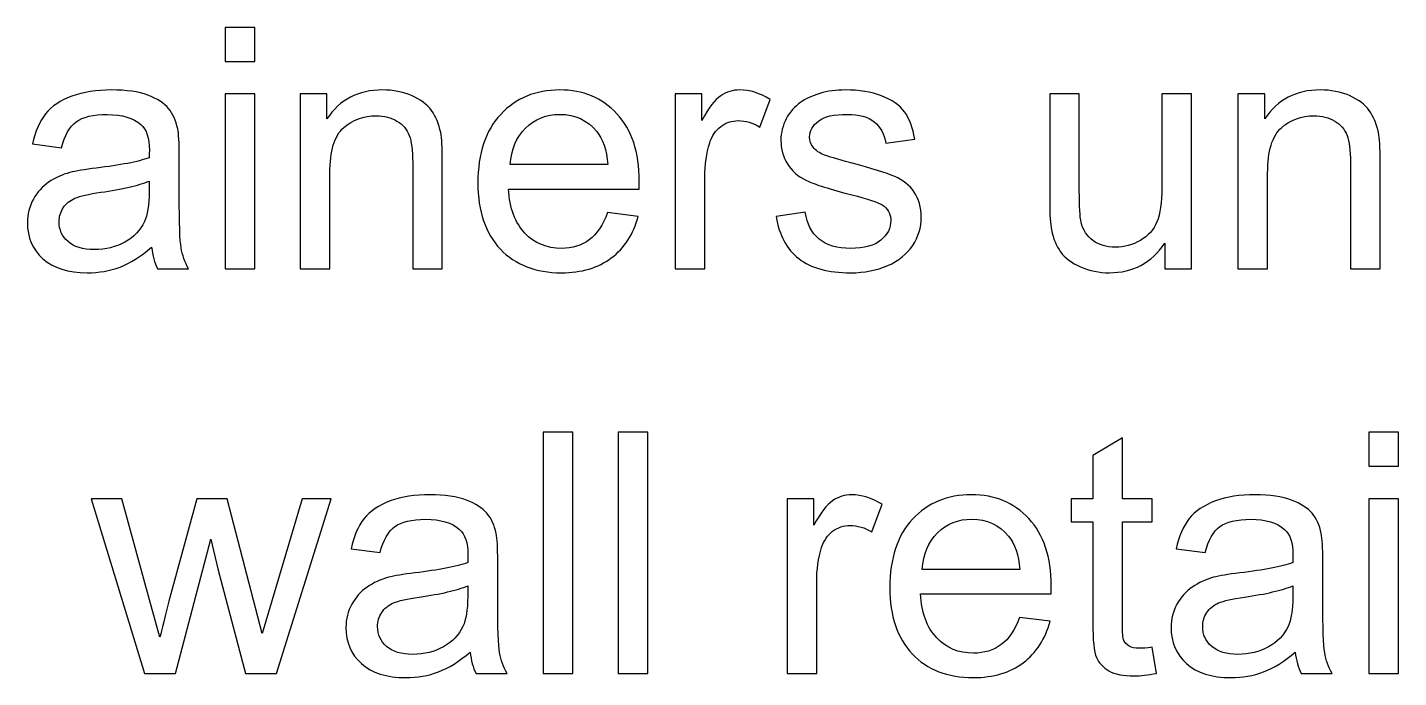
# Model space of a CAD drawing. Header units: centimetres. Extents: x -233 to -82, y 123 to 153.
# Drawn here: x -168.76 to -167.326, y 136.771 to 137.45 of the extents above; entities that cross this region are included whole.
import ezdxf

# ---------------------------------------------------------------- set-up
doc = ezdxf.new("R2010")
doc.units = ezdxf.units.CM
doc.header["$MEASUREMENT"] = 0
doc.layers.add('layer 1', color=7, linetype='Continuous')

msp = doc.modelspace()

# ---------------------------------------------------------------- linework, layer by layer
at = {"layer": 'layer 1'}
for points, knots in [([(-168.5527, 137.41488), (-168.5527, 137.41488), (-168.5527, 137.45048), (-168.5527, 137.45048), (-168.5527, 137.45048), (-168.5527, 137.45048), (-168.5217, 137.45048), (-168.5217, 137.45048), (-168.5217, 137.45048), (-168.5217, 137.45048), (-168.5217, 137.41488), (-168.5217, 137.41488), (-168.5217, 137.41488), (-168.5217, 137.41488), (-168.5527, 137.41488), (-168.5527, 137.41488)], [0, 0, 0, 0, 0.2, 0.2, 0.2, 0.2, 0.4, 0.4, 0.4, 0.4, 0.6, 0.6, 0.6, 0.6, 1, 1, 1, 1]), ([(-168.6297, 137.22058), (-168.6412, 137.21078), (-168.6522, 137.20388), (-168.6628, 137.19988), (-168.6628, 137.19988), (-168.6735, 137.19588), (-168.6849, 137.19388), (-168.697, 137.19388), (-168.697, 137.19388), (-168.7171, 137.19388), (-168.7326, 137.19878), (-168.7434, 137.20858), (-168.7434, 137.20858), (-168.7542, 137.21838), (-168.7596, 137.23088), (-168.7596, 137.24618), (-168.7596, 137.24618), (-168.7596, 137.25518), (-168.7575, 137.26338), (-168.7534, 137.27078), (-168.7534, 137.27078), (-168.7493, 137.27818), (-168.744, 137.28408), (-168.7374, 137.28858), (-168.7374, 137.28858), (-168.7308, 137.29308), (-168.7234, 137.29648), (-168.7151, 137.29878), (-168.7151, 137.29878), (-168.709, 137.30038), (-168.6999, 137.30188), (-168.6876, 137.30338), (-168.6876, 137.30338), (-168.6625, 137.30638), (-168.6441, 137.30998), (-168.6323, 137.31408), (-168.6323, 137.31408), (-168.6322, 137.31838), (-168.6321, 137.32108), (-168.6321, 137.32218), (-168.6321, 137.32218), (-168.6321, 137.33478), (-168.635, 137.34368), (-168.6409, 137.34888), (-168.6409, 137.34888), (-168.6488, 137.35588), (-168.6606, 137.35938), (-168.6762, 137.35938), (-168.6762, 137.35938), (-168.6908, 137.35938), (-168.7016, 137.35688), (-168.7085, 137.35178), (-168.7085, 137.35178), (-168.7154, 137.34668), (-168.7206, 137.33758), (-168.7239, 137.32458), (-168.7239, 137.32458), (-168.7239, 137.32458), (-168.7542, 137.32868), (-168.7542, 137.32868), (-168.7542, 137.32868), (-168.7515, 137.34168), (-168.7469, 137.35218), (-168.7406, 137.36018), (-168.7406, 137.36018), (-168.7343, 137.36808), (-168.7251, 137.37428), (-168.7132, 137.37858), (-168.7132, 137.37858), (-168.7013, 137.38288), (-168.6874, 137.38508), (-168.6717, 137.38508), (-168.6717, 137.38508), (-168.6561, 137.38508), (-168.6434, 137.38328), (-168.6336, 137.37958), (-168.6336, 137.37958), (-168.6239, 137.37588), (-168.6167, 137.37118), (-168.6121, 137.36568), (-168.6121, 137.36568), (-168.6075, 137.36008), (-168.6043, 137.35308), (-168.6025, 137.34458), (-168.6025, 137.34458), (-168.6014, 137.33928), (-168.6009, 137.32978), (-168.6009, 137.31598), (-168.6009, 137.31598), (-168.6009, 137.31598), (-168.6009, 137.27468), (-168.6009, 137.27468), (-168.6009, 137.27468), (-168.6009, 137.24578), (-168.6002, 137.22758), (-168.5989, 137.21998), (-168.5989, 137.21998), (-168.5976, 137.21228), (-168.595, 137.20498), (-168.5911, 137.19798), (-168.5911, 137.19798), (-168.5911, 137.19798), (-168.6235, 137.19798), (-168.6235, 137.19798), (-168.6235, 137.19798), (-168.6267, 137.20438), (-168.6288, 137.21188), (-168.6297, 137.22058)], [0, 0, 0, 0, 0.0357143, 0.0357143, 0.0357143, 0.0357143, 0.0714286, 0.0714286, 0.0714286, 0.0714286, 0.1071429, 0.1071429, 0.1071429, 0.1071429, 0.1428571, 0.1428571, 0.1428571, 0.1428571, 0.1785714, 0.1785714, 0.1785714, 0.1785714, 0.2142857, 0.2142857, 0.2142857, 0.2142857, 0.25, 0.25, 0.25, 0.25, 0.2857143, 0.2857143, 0.2857143, 0.2857143, 0.3214286, 0.3214286, 0.3214286, 0.3214286, 0.3571429, 0.3571429, 0.3571429, 0.3571429, 0.3928571, 0.3928571, 0.3928571, 0.3928571, 0.4285714, 0.4285714, 0.4285714, 0.4285714, 0.4642857, 0.4642857, 0.4642857, 0.4642857, 0.5, 0.5, 0.5, 0.5, 0.5357143, 0.5357143, 0.5357143, 0.5357143, 0.5714286, 0.5714286, 0.5714286, 0.5714286, 0.6071429, 0.6071429, 0.6071429, 0.6071429, 0.6428571, 0.6428571, 0.6428571, 0.6428571, 0.6785714, 0.6785714, 0.6785714, 0.6785714, 0.7142857, 0.7142857, 0.7142857, 0.7142857, 0.75, 0.75, 0.75, 0.75, 0.7857143, 0.7857143, 0.7857143, 0.7857143, 0.8214286, 0.8214286, 0.8214286, 0.8214286, 0.8571429, 0.8571429, 0.8571429, 0.8571429, 0.8928571, 0.8928571, 0.8928571, 0.8928571, 0.9285714, 0.9285714, 0.9285714, 0.9285714, 1, 1, 1, 1]), ([(-168.4744, 137.19798), (-168.4744, 137.19798), (-168.4744, 137.38088), (-168.4744, 137.38088), (-168.4744, 137.38088), (-168.4744, 137.38088), (-168.4465, 137.38088), (-168.4465, 137.38088), (-168.4465, 137.38088), (-168.4465, 137.38088), (-168.4465, 137.35488), (-168.4465, 137.35488), (-168.4465, 137.35488), (-168.4331, 137.37498), (-168.4137, 137.38508), (-168.3883, 137.38508), (-168.3883, 137.38508), (-168.3773, 137.38508), (-168.3672, 137.38308), (-168.3579, 137.37918), (-168.3579, 137.37918), (-168.3486, 137.37518), (-168.3417, 137.36998), (-168.3371, 137.36358), (-168.3371, 137.36358), (-168.3326, 137.35708), (-168.3294, 137.34948), (-168.3275, 137.34058), (-168.3275, 137.34058), (-168.3264, 137.33488), (-168.3258, 137.32478), (-168.3258, 137.31048), (-168.3258, 137.31048), (-168.3258, 137.31048), (-168.3258, 137.19798), (-168.3258, 137.19798), (-168.3258, 137.19798), (-168.3258, 137.19798), (-168.3568, 137.19798), (-168.3568, 137.19798), (-168.3568, 137.19798), (-168.3568, 137.19798), (-168.3568, 137.30928), (-168.3568, 137.30928), (-168.3568, 137.30928), (-168.3568, 137.32188), (-168.358, 137.33128), (-168.3604, 137.33758), (-168.3604, 137.33758), (-168.3628, 137.34388), (-168.3671, 137.34888), (-168.3732, 137.35258), (-168.3732, 137.35258), (-168.3794, 137.35628), (-168.3866, 137.35818), (-168.3949, 137.35818), (-168.3949, 137.35818), (-168.4081, 137.35818), (-168.4195, 137.35398), (-168.429, 137.34558), (-168.429, 137.34558), (-168.4386, 137.33718), (-168.4434, 137.32128), (-168.4434, 137.29788), (-168.4434, 137.29788), (-168.4434, 137.29788), (-168.4434, 137.19798), (-168.4434, 137.19798), (-168.4434, 137.19798), (-168.4434, 137.19798), (-168.4744, 137.19798), (-168.4744, 137.19798)], [0, 0, 0, 0, 0.0526316, 0.0526316, 0.0526316, 0.0526316, 0.1052632, 0.1052632, 0.1052632, 0.1052632, 0.1578947, 0.1578947, 0.1578947, 0.1578947, 0.2105263, 0.2105263, 0.2105263, 0.2105263, 0.2631579, 0.2631579, 0.2631579, 0.2631579, 0.3157895, 0.3157895, 0.3157895, 0.3157895, 0.3684211, 0.3684211, 0.3684211, 0.3684211, 0.4210526, 0.4210526, 0.4210526, 0.4210526, 0.4736842, 0.4736842, 0.4736842, 0.4736842, 0.5263158, 0.5263158, 0.5263158, 0.5263158, 0.5789474, 0.5789474, 0.5789474, 0.5789474, 0.6315789, 0.6315789, 0.6315789, 0.6315789, 0.6842105, 0.6842105, 0.6842105, 0.6842105, 0.7368421, 0.7368421, 0.7368421, 0.7368421, 0.7894737, 0.7894737, 0.7894737, 0.7894737, 0.8421053, 0.8421053, 0.8421053, 0.8421053, 0.8947368, 0.8947368, 0.8947368, 0.8947368, 1, 1, 1, 1]), ([(-168.153, 137.25688), (-168.153, 137.25688), (-168.121, 137.25288), (-168.121, 137.25288), (-168.121, 137.25288), (-168.1261, 137.23418), (-168.1354, 137.21968), (-168.1491, 137.20938), (-168.1491, 137.20938), (-168.1628, 137.19908), (-168.1802, 137.19388), (-168.2014, 137.19388), (-168.2014, 137.19388), (-168.2282, 137.19388), (-168.2494, 137.20208), (-168.2651, 137.21858), (-168.2651, 137.21858), (-168.2808, 137.23508), (-168.2886, 137.25818), (-168.2886, 137.28788), (-168.2886, 137.28788), (-168.2886, 137.31868), (-168.2807, 137.34258), (-168.2648, 137.35958), (-168.2648, 137.35958), (-168.2489, 137.37658), (-168.2284, 137.38508), (-168.2031, 137.38508), (-168.2031, 137.38508), (-168.1787, 137.38508), (-168.1587, 137.37678), (-168.1432, 137.36008), (-168.1432, 137.36008), (-168.1277, 137.34338), (-168.1199, 137.31998), (-168.1199, 137.28978), (-168.1199, 137.28978), (-168.1199, 137.28798), (-168.12, 137.28518), (-168.1201, 137.28148), (-168.1201, 137.28148), (-168.1201, 137.28148), (-168.2565, 137.28148), (-168.2565, 137.28148), (-168.2565, 137.28148), (-168.2554, 137.26138), (-168.2497, 137.24608), (-168.2395, 137.23538), (-168.2395, 137.23538), (-168.2293, 137.22468), (-168.2165, 137.21938), (-168.2012, 137.21938), (-168.2012, 137.21938), (-168.1899, 137.21938), (-168.1802, 137.22238), (-168.1721, 137.22838), (-168.1721, 137.22838), (-168.1641, 137.23428), (-168.1577, 137.24378), (-168.153, 137.25688)], [0, 0, 0, 0, 0.0625, 0.0625, 0.0625, 0.0625, 0.125, 0.125, 0.125, 0.125, 0.1875, 0.1875, 0.1875, 0.1875, 0.25, 0.25, 0.25, 0.25, 0.3125, 0.3125, 0.3125, 0.3125, 0.375, 0.375, 0.375, 0.375, 0.4375, 0.4375, 0.4375, 0.4375, 0.5, 0.5, 0.5, 0.5, 0.5625, 0.5625, 0.5625, 0.5625, 0.625, 0.625, 0.625, 0.625, 0.6875, 0.6875, 0.6875, 0.6875, 0.75, 0.75, 0.75, 0.75, 0.8125, 0.8125, 0.8125, 0.8125, 0.875, 0.875, 0.875, 0.875, 1, 1, 1, 1]), ([(-168.0824, 137.19798), (-168.0824, 137.19798), (-168.0824, 137.38088), (-168.0824, 137.38088), (-168.0824, 137.38088), (-168.0824, 137.38088), (-168.0545, 137.38088), (-168.0545, 137.38088), (-168.0545, 137.38088), (-168.0545, 137.38088), (-168.0545, 137.35318), (-168.0545, 137.35318), (-168.0545, 137.35318), (-168.0474, 137.36618), (-168.0408, 137.37478), (-168.0347, 137.37888), (-168.0347, 137.37888), (-168.0287, 137.38298), (-168.0221, 137.38508), (-168.0149, 137.38508), (-168.0149, 137.38508), (-168.0044, 137.38508), (-167.9938, 137.38178), (-167.983, 137.37508), (-167.983, 137.37508), (-167.983, 137.37508), (-167.9937, 137.34628), (-167.9937, 137.34628), (-167.9937, 137.34628), (-168.0012, 137.35078), (-168.0088, 137.35298), (-168.0164, 137.35298), (-168.0164, 137.35298), (-168.0232, 137.35298), (-168.0293, 137.35098), (-168.0347, 137.34688), (-168.0347, 137.34688), (-168.0401, 137.34278), (-168.0439, 137.33718), (-168.0462, 137.32988), (-168.0462, 137.32988), (-168.0497, 137.31888), (-168.0514, 137.30688), (-168.0514, 137.29378), (-168.0514, 137.29378), (-168.0514, 137.29378), (-168.0514, 137.19798), (-168.0514, 137.19798), (-168.0514, 137.19798), (-168.0514, 137.19798), (-168.0824, 137.19798), (-168.0824, 137.19798)], [0, 0, 0, 0, 0.0714286, 0.0714286, 0.0714286, 0.0714286, 0.1428571, 0.1428571, 0.1428571, 0.1428571, 0.2142857, 0.2142857, 0.2142857, 0.2142857, 0.2857143, 0.2857143, 0.2857143, 0.2857143, 0.3571429, 0.3571429, 0.3571429, 0.3571429, 0.4285714, 0.4285714, 0.4285714, 0.4285714, 0.5, 0.5, 0.5, 0.5, 0.5714286, 0.5714286, 0.5714286, 0.5714286, 0.6428571, 0.6428571, 0.6428571, 0.6428571, 0.7142857, 0.7142857, 0.7142857, 0.7142857, 0.7857143, 0.7857143, 0.7857143, 0.7857143, 0.8571429, 0.8571429, 0.8571429, 0.8571429, 1, 1, 1, 1]), ([(-167.9769, 137.25258), (-167.9769, 137.25258), (-167.9463, 137.25738), (-167.9463, 137.25738), (-167.9463, 137.25738), (-167.9446, 137.24508), (-167.9398, 137.23568), (-167.9319, 137.22918), (-167.9319, 137.22918), (-167.924, 137.22268), (-167.913, 137.21938), (-167.8989, 137.21938), (-167.8989, 137.21938), (-167.8847, 137.21938), (-167.8741, 137.22228), (-167.8672, 137.22808), (-167.8672, 137.22808), (-167.8603, 137.23388), (-167.8569, 137.24068), (-167.8569, 137.24848), (-167.8569, 137.24848), (-167.8569, 137.25548), (-167.8599, 137.26098), (-167.866, 137.26498), (-167.866, 137.26498), (-167.8703, 137.26768), (-167.8808, 137.27118), (-167.8977, 137.27548), (-167.8977, 137.27548), (-167.9204, 137.28118), (-167.9362, 137.28618), (-167.945, 137.29038), (-167.945, 137.29038), (-167.9538, 137.29458), (-167.9605, 137.30038), (-167.965, 137.30778), (-167.965, 137.30778), (-167.9695, 137.31518), (-167.9718, 137.32338), (-167.9718, 137.33238), (-167.9718, 137.33238), (-167.9718, 137.34048), (-167.9699, 137.34808), (-167.9662, 137.35498), (-167.9662, 137.35498), (-167.9625, 137.36188), (-167.9574, 137.36768), (-167.9509, 137.37228), (-167.9509, 137.37228), (-167.9461, 137.37588), (-167.9395, 137.37888), (-167.9312, 137.38138), (-167.9312, 137.38138), (-167.9229, 137.38388), (-167.9139, 137.38508), (-167.9044, 137.38508), (-167.9044, 137.38508), (-167.8901, 137.38508), (-167.8775, 137.38298), (-167.8666, 137.37888), (-167.8666, 137.37888), (-167.8557, 137.37478), (-167.8477, 137.36918), (-167.8425, 137.36208), (-167.8425, 137.36208), (-167.8374, 137.35498), (-167.8338, 137.34558), (-167.8319, 137.33368), (-167.8319, 137.33368), (-167.8319, 137.33368), (-167.8622, 137.32958), (-167.8622, 137.32958), (-167.8622, 137.32958), (-167.8636, 137.33898), (-167.8676, 137.34638), (-167.8742, 137.35168), (-167.8742, 137.35168), (-167.8808, 137.35698), (-167.8901, 137.35958), (-167.9022, 137.35958), (-167.9022, 137.35958), (-167.9164, 137.35958), (-167.9265, 137.35728), (-167.9326, 137.35258), (-167.9326, 137.35258), (-167.9387, 137.34788), (-167.9418, 137.34228), (-167.9418, 137.33598), (-167.9418, 137.33598), (-167.9418, 137.33188), (-167.9405, 137.32828), (-167.938, 137.32508), (-167.938, 137.32508), (-167.9355, 137.32178), (-167.9315, 137.31898), (-167.9261, 137.31688), (-167.9261, 137.31688), (-167.923, 137.31568), (-167.9139, 137.31298), (-167.8987, 137.30888), (-167.8987, 137.30888), (-167.8768, 137.30298), (-167.8615, 137.29828), (-167.8528, 137.29458), (-167.8528, 137.29458), (-167.8441, 137.29088), (-167.8373, 137.28538), (-167.8324, 137.27828), (-167.8324, 137.27828), (-167.8275, 137.27118), (-167.825, 137.26228), (-167.825, 137.25168), (-167.825, 137.25168), (-167.825, 137.24138), (-167.828, 137.23168), (-167.834, 137.22258), (-167.834, 137.22258), (-167.8401, 137.21348), (-167.8488, 137.20638), (-167.8601, 137.20138), (-167.8601, 137.20138), (-167.8715, 137.19638), (-167.8844, 137.19388), (-167.8987, 137.19388), (-167.8987, 137.19388), (-167.9225, 137.19388), (-167.9406, 137.19878), (-167.9531, 137.20868), (-167.9531, 137.20868), (-167.9656, 137.21858), (-167.9735, 137.23318), (-167.9769, 137.25258)], [0, 0, 0, 0, 0.0294118, 0.0294118, 0.0294118, 0.0294118, 0.0588235, 0.0588235, 0.0588235, 0.0588235, 0.0882353, 0.0882353, 0.0882353, 0.0882353, 0.1176471, 0.1176471, 0.1176471, 0.1176471, 0.1470588, 0.1470588, 0.1470588, 0.1470588, 0.1764706, 0.1764706, 0.1764706, 0.1764706, 0.2058824, 0.2058824, 0.2058824, 0.2058824, 0.2352941, 0.2352941, 0.2352941, 0.2352941, 0.2647059, 0.2647059, 0.2647059, 0.2647059, 0.2941176, 0.2941176, 0.2941176, 0.2941176, 0.3235294, 0.3235294, 0.3235294, 0.3235294, 0.3529412, 0.3529412, 0.3529412, 0.3529412, 0.3823529, 0.3823529, 0.3823529, 0.3823529, 0.4117647, 0.4117647, 0.4117647, 0.4117647, 0.4411765, 0.4411765, 0.4411765, 0.4411765, 0.4705882, 0.4705882, 0.4705882, 0.4705882, 0.5, 0.5, 0.5, 0.5, 0.5294118, 0.5294118, 0.5294118, 0.5294118, 0.5588235, 0.5588235, 0.5588235, 0.5588235, 0.5882353, 0.5882353, 0.5882353, 0.5882353, 0.6176471, 0.6176471, 0.6176471, 0.6176471, 0.6470588, 0.6470588, 0.6470588, 0.6470588, 0.6764706, 0.6764706, 0.6764706, 0.6764706, 0.7058824, 0.7058824, 0.7058824, 0.7058824, 0.7352941, 0.7352941, 0.7352941, 0.7352941, 0.7647059, 0.7647059, 0.7647059, 0.7647059, 0.7941176, 0.7941176, 0.7941176, 0.7941176, 0.8235294, 0.8235294, 0.8235294, 0.8235294, 0.8529412, 0.8529412, 0.8529412, 0.8529412, 0.8823529, 0.8823529, 0.8823529, 0.8823529, 0.9117647, 0.9117647, 0.9117647, 0.9117647, 0.9411765, 0.9411765, 0.9411765, 0.9411765, 1, 1, 1, 1]), ([(-167.4939, 137.19798), (-167.4939, 137.19798), (-167.4939, 137.38088), (-167.4939, 137.38088), (-167.4939, 137.38088), (-167.4939, 137.38088), (-167.466, 137.38088), (-167.466, 137.38088), (-167.466, 137.38088), (-167.466, 137.38088), (-167.466, 137.35488), (-167.466, 137.35488), (-167.466, 137.35488), (-167.4526, 137.37498), (-167.4332, 137.38508), (-167.4078, 137.38508), (-167.4078, 137.38508), (-167.3968, 137.38508), (-167.3867, 137.38308), (-167.3774, 137.37918), (-167.3774, 137.37918), (-167.3681, 137.37518), (-167.3612, 137.36998), (-167.3566, 137.36358), (-167.3566, 137.36358), (-167.3521, 137.35708), (-167.3489, 137.34948), (-167.347, 137.34058), (-167.347, 137.34058), (-167.3459, 137.33488), (-167.3453, 137.32478), (-167.3453, 137.31048), (-167.3453, 137.31048), (-167.3453, 137.31048), (-167.3453, 137.19798), (-167.3453, 137.19798), (-167.3453, 137.19798), (-167.3453, 137.19798), (-167.3763, 137.19798), (-167.3763, 137.19798), (-167.3763, 137.19798), (-167.3763, 137.19798), (-167.3763, 137.30928), (-167.3763, 137.30928), (-167.3763, 137.30928), (-167.3763, 137.32188), (-167.3775, 137.33128), (-167.3799, 137.33758), (-167.3799, 137.33758), (-167.3823, 137.34388), (-167.3866, 137.34888), (-167.3927, 137.35258), (-167.3927, 137.35258), (-167.3989, 137.35628), (-167.4061, 137.35818), (-167.4144, 137.35818), (-167.4144, 137.35818), (-167.4276, 137.35818), (-167.439, 137.35398), (-167.4485, 137.34558), (-167.4485, 137.34558), (-167.4581, 137.33718), (-167.4629, 137.32128), (-167.4629, 137.29788), (-167.4629, 137.29788), (-167.4629, 137.29788), (-167.4629, 137.19798), (-167.4629, 137.19798), (-167.4629, 137.19798), (-167.4629, 137.19798), (-167.4939, 137.19798), (-167.4939, 137.19798)], [0, 0, 0, 0, 0.0526316, 0.0526316, 0.0526316, 0.0526316, 0.1052632, 0.1052632, 0.1052632, 0.1052632, 0.1578947, 0.1578947, 0.1578947, 0.1578947, 0.2105263, 0.2105263, 0.2105263, 0.2105263, 0.2631579, 0.2631579, 0.2631579, 0.2631579, 0.3157895, 0.3157895, 0.3157895, 0.3157895, 0.3684211, 0.3684211, 0.3684211, 0.3684211, 0.4210526, 0.4210526, 0.4210526, 0.4210526, 0.4736842, 0.4736842, 0.4736842, 0.4736842, 0.5263158, 0.5263158, 0.5263158, 0.5263158, 0.5789474, 0.5789474, 0.5789474, 0.5789474, 0.6315789, 0.6315789, 0.6315789, 0.6315789, 0.6842105, 0.6842105, 0.6842105, 0.6842105, 0.7368421, 0.7368421, 0.7368421, 0.7368421, 0.7894737, 0.7894737, 0.7894737, 0.7894737, 0.8421053, 0.8421053, 0.8421053, 0.8421053, 0.8947368, 0.8947368, 0.8947368, 0.8947368, 1, 1, 1, 1]), ([(-168.5527, 137.19798), (-168.5527, 137.19798), (-168.5527, 137.38088), (-168.5527, 137.38088), (-168.5527, 137.38088), (-168.5527, 137.38088), (-168.5217, 137.38088), (-168.5217, 137.38088), (-168.5217, 137.38088), (-168.5217, 137.38088), (-168.5217, 137.19798), (-168.5217, 137.19798), (-168.5217, 137.19798), (-168.5217, 137.19798), (-168.5527, 137.19798), (-168.5527, 137.19798)], [0, 0, 0, 0, 0.2, 0.2, 0.2, 0.2, 0.4, 0.4, 0.4, 0.4, 0.6, 0.6, 0.6, 0.6, 1, 1, 1, 1]), ([(-167.5703, 137.19798), (-167.5703, 137.19798), (-167.5703, 137.22488), (-167.5703, 137.22488), (-167.5703, 137.22488), (-167.5845, 137.20418), (-167.6038, 137.19388), (-167.6283, 137.19388), (-167.6283, 137.19388), (-167.6391, 137.19388), (-167.6492, 137.19598), (-167.6585, 137.20008), (-167.6585, 137.20008), (-167.6679, 137.20418), (-167.6749, 137.20938), (-167.6794, 137.21568), (-167.6794, 137.21568), (-167.6839, 137.22188), (-167.6871, 137.22958), (-167.6889, 137.23868), (-167.6889, 137.23868), (-167.6902, 137.24478), (-167.6908, 137.25438), (-167.6908, 137.26758), (-167.6908, 137.26758), (-167.6908, 137.26758), (-167.6908, 137.38088), (-167.6908, 137.38088), (-167.6908, 137.38088), (-167.6908, 137.38088), (-167.6598, 137.38088), (-167.6598, 137.38088), (-167.6598, 137.38088), (-167.6598, 137.38088), (-167.6598, 137.27948), (-167.6598, 137.27948), (-167.6598, 137.27948), (-167.6598, 137.26328), (-167.6592, 137.25238), (-167.6579, 137.24668), (-167.6579, 137.24668), (-167.656, 137.23858), (-167.6518, 137.23218), (-167.6455, 137.22758), (-167.6455, 137.22758), (-167.6392, 137.22288), (-167.6314, 137.22058), (-167.6221, 137.22058), (-167.6221, 137.22058), (-167.6128, 137.22058), (-167.6041, 137.22298), (-167.5959, 137.22778), (-167.5959, 137.22778), (-167.5878, 137.23248), (-167.582, 137.23898), (-167.5786, 137.24718), (-167.5786, 137.24718), (-167.5752, 137.25538), (-167.5735, 137.26728), (-167.5735, 137.28288), (-167.5735, 137.28288), (-167.5735, 137.28288), (-167.5735, 137.38088), (-167.5735, 137.38088), (-167.5735, 137.38088), (-167.5735, 137.38088), (-167.5425, 137.38088), (-167.5425, 137.38088), (-167.5425, 137.38088), (-167.5425, 137.38088), (-167.5425, 137.19798), (-167.5425, 137.19798), (-167.5425, 137.19798), (-167.5425, 137.19798), (-167.5703, 137.19798), (-167.5703, 137.19798)], [0, 0, 0, 0, 0.05, 0.05, 0.05, 0.05, 0.1, 0.1, 0.1, 0.1, 0.15, 0.15, 0.15, 0.15, 0.2, 0.2, 0.2, 0.2, 0.25, 0.25, 0.25, 0.25, 0.3, 0.3, 0.3, 0.3, 0.35, 0.35, 0.35, 0.35, 0.4, 0.4, 0.4, 0.4, 0.45, 0.45, 0.45, 0.45, 0.5, 0.5, 0.5, 0.5, 0.55, 0.55, 0.55, 0.55, 0.6, 0.6, 0.6, 0.6, 0.65, 0.65, 0.65, 0.65, 0.7, 0.7, 0.7, 0.7, 0.75, 0.75, 0.75, 0.75, 0.8, 0.8, 0.8, 0.8, 0.85, 0.85, 0.85, 0.85, 0.9, 0.9, 0.9, 0.9, 1, 1, 1, 1]), ([(-168.2548, 137.30698), (-168.2548, 137.30698), (-168.1527, 137.30698), (-168.1527, 137.30698), (-168.1527, 137.30698), (-168.154, 137.32238), (-168.1579, 137.33398), (-168.1644, 137.34168), (-168.1644, 137.34168), (-168.1743, 137.35358), (-168.1871, 137.35958), (-168.2028, 137.35958), (-168.2028, 137.35958), (-168.2171, 137.35958), (-168.229, 137.35478), (-168.2387, 137.34528), (-168.2387, 137.34528), (-168.2484, 137.33578), (-168.2538, 137.32298), (-168.2548, 137.30698)], [0, 0, 0, 0, 0.1666667, 0.1666667, 0.1666667, 0.1666667, 0.3333333, 0.3333333, 0.3333333, 0.3333333, 0.5, 0.5, 0.5, 0.5, 0.6666667, 0.6666667, 0.6666667, 0.6666667, 1, 1, 1, 1]), ([(-168.6323, 137.28978), (-168.6435, 137.28518), (-168.6604, 137.28128), (-168.6829, 137.27808), (-168.6829, 137.27808), (-168.6956, 137.27618), (-168.7046, 137.27418), (-168.7099, 137.27188), (-168.7099, 137.27188), (-168.7152, 137.26958), (-168.7193, 137.26628), (-168.7222, 137.26188), (-168.7222, 137.26188), (-168.7251, 137.25738), (-168.7265, 137.25248), (-168.7265, 137.24708), (-168.7265, 137.24708), (-168.7265, 137.23878), (-168.7234, 137.23198), (-168.7171, 137.22648), (-168.7171, 137.22648), (-168.7108, 137.22098), (-168.7017, 137.21818), (-168.6896, 137.21818), (-168.6896, 137.21818), (-168.6777, 137.21818), (-168.667, 137.22078), (-168.6577, 137.22598), (-168.6577, 137.22598), (-168.6484, 137.23118), (-168.6416, 137.23828), (-168.6373, 137.24738), (-168.6373, 137.24738), (-168.634, 137.25438), (-168.6323, 137.26468), (-168.6323, 137.27838), (-168.6323, 137.27838), (-168.6323, 137.27838), (-168.6323, 137.28978), (-168.6323, 137.28978)], [0, 0, 0, 0, 0.0909091, 0.0909091, 0.0909091, 0.0909091, 0.1818182, 0.1818182, 0.1818182, 0.1818182, 0.2727273, 0.2727273, 0.2727273, 0.2727273, 0.3636364, 0.3636364, 0.3636364, 0.3636364, 0.4545455, 0.4545455, 0.4545455, 0.4545455, 0.5454545, 0.5454545, 0.5454545, 0.5454545, 0.6363636, 0.6363636, 0.6363636, 0.6363636, 0.7272727, 0.7272727, 0.7272727, 0.7272727, 0.8181818, 0.8181818, 0.8181818, 0.8181818, 1, 1, 1, 1]), ([(-168.2205, 136.77464), (-168.2205, 136.77464), (-168.2205, 137.02714), (-168.2205, 137.02714), (-168.2205, 137.02714), (-168.2205, 137.02714), (-168.1895, 137.02714), (-168.1895, 137.02714), (-168.1895, 137.02714), (-168.1895, 137.02714), (-168.1895, 136.77464), (-168.1895, 136.77464), (-168.1895, 136.77464), (-168.1895, 136.77464), (-168.2205, 136.77464), (-168.2205, 136.77464)], [0, 0, 0, 0, 0.2, 0.2, 0.2, 0.2, 0.4, 0.4, 0.4, 0.4, 0.6, 0.6, 0.6, 0.6, 1, 1, 1, 1]), ([(-168.1421, 136.77464), (-168.1421, 136.77464), (-168.1421, 137.02714), (-168.1421, 137.02714), (-168.1421, 137.02714), (-168.1421, 137.02714), (-168.1111, 137.02714), (-168.1111, 137.02714), (-168.1111, 137.02714), (-168.1111, 137.02714), (-168.1111, 136.77464), (-168.1111, 136.77464), (-168.1111, 136.77464), (-168.1111, 136.77464), (-168.1421, 136.77464), (-168.1421, 136.77464)], [0, 0, 0, 0, 0.2, 0.2, 0.2, 0.2, 0.4, 0.4, 0.4, 0.4, 0.6, 0.6, 0.6, 0.6, 1, 1, 1, 1]), ([(-167.357, 136.99154), (-167.357, 136.99154), (-167.357, 137.02714), (-167.357, 137.02714), (-167.357, 137.02714), (-167.357, 137.02714), (-167.326, 137.02714), (-167.326, 137.02714), (-167.326, 137.02714), (-167.326, 137.02714), (-167.326, 136.99154), (-167.326, 136.99154), (-167.326, 136.99154), (-167.326, 136.99154), (-167.357, 136.99154), (-167.357, 136.99154)], [0, 0, 0, 0, 0.2, 0.2, 0.2, 0.2, 0.4, 0.4, 0.4, 0.4, 0.6, 0.6, 0.6, 0.6, 1, 1, 1, 1]), ([(-167.5836, 136.80234), (-167.5836, 136.80234), (-167.5792, 136.77494), (-167.5792, 136.77494), (-167.5792, 136.77494), (-167.5879, 136.77314), (-167.5957, 136.77224), (-167.6026, 136.77224), (-167.6026, 136.77224), (-167.6139, 136.77224), (-167.6226, 136.77404), (-167.6288, 136.77764), (-167.6288, 136.77764), (-167.635, 136.78114), (-167.6394, 136.78584), (-167.6419, 136.79164), (-167.6419, 136.79164), (-167.6444, 136.79744), (-167.6457, 136.80964), (-167.6457, 136.82824), (-167.6457, 136.82824), (-167.6457, 136.82824), (-167.6457, 136.93344), (-167.6457, 136.93344), (-167.6457, 136.93344), (-167.6457, 136.93344), (-167.6684, 136.93344), (-167.6684, 136.93344), (-167.6684, 136.93344), (-167.6684, 136.93344), (-167.6684, 136.95754), (-167.6684, 136.95754), (-167.6684, 136.95754), (-167.6684, 136.95754), (-167.6457, 136.95754), (-167.6457, 136.95754), (-167.6457, 136.95754), (-167.6457, 136.95754), (-167.6457, 137.00284), (-167.6457, 137.00284), (-167.6457, 137.00284), (-167.6457, 137.00284), (-167.6148, 137.02144), (-167.6148, 137.02144), (-167.6148, 137.02144), (-167.6148, 137.02144), (-167.6148, 136.95754), (-167.6148, 136.95754), (-167.6148, 136.95754), (-167.6148, 136.95754), (-167.5836, 136.95754), (-167.5836, 136.95754), (-167.5836, 136.95754), (-167.5836, 136.95754), (-167.5836, 136.93344), (-167.5836, 136.93344), (-167.5836, 136.93344), (-167.5836, 136.93344), (-167.6148, 136.93344), (-167.6148, 136.93344), (-167.6148, 136.93344), (-167.6148, 136.93344), (-167.6148, 136.82644), (-167.6148, 136.82644), (-167.6148, 136.82644), (-167.6148, 136.81764), (-167.6143, 136.81194), (-167.6132, 136.80944), (-167.6132, 136.80944), (-167.6121, 136.80694), (-167.6103, 136.80494), (-167.6078, 136.80344), (-167.6078, 136.80344), (-167.6053, 136.80194), (-167.6018, 136.80114), (-167.5973, 136.80114), (-167.5973, 136.80114), (-167.5938, 136.80114), (-167.5893, 136.80154), (-167.5836, 136.80234)], [0, 0, 0, 0, 0.047619, 0.047619, 0.047619, 0.047619, 0.0952381, 0.0952381, 0.0952381, 0.0952381, 0.1428571, 0.1428571, 0.1428571, 0.1428571, 0.1904762, 0.1904762, 0.1904762, 0.1904762, 0.2380952, 0.2380952, 0.2380952, 0.2380952, 0.2857143, 0.2857143, 0.2857143, 0.2857143, 0.3333333, 0.3333333, 0.3333333, 0.3333333, 0.3809524, 0.3809524, 0.3809524, 0.3809524, 0.4285714, 0.4285714, 0.4285714, 0.4285714, 0.4761905, 0.4761905, 0.4761905, 0.4761905, 0.5238095, 0.5238095, 0.5238095, 0.5238095, 0.5714286, 0.5714286, 0.5714286, 0.5714286, 0.6190476, 0.6190476, 0.6190476, 0.6190476, 0.6666667, 0.6666667, 0.6666667, 0.6666667, 0.7142857, 0.7142857, 0.7142857, 0.7142857, 0.7619048, 0.7619048, 0.7619048, 0.7619048, 0.8095238, 0.8095238, 0.8095238, 0.8095238, 0.8571429, 0.8571429, 0.8571429, 0.8571429, 0.9047619, 0.9047619, 0.9047619, 0.9047619, 1, 1, 1, 1]), ([(-168.6371, 136.77464), (-168.6371, 136.77464), (-168.6931, 136.95754), (-168.6931, 136.95754), (-168.6931, 136.95754), (-168.6931, 136.95754), (-168.661, 136.95754), (-168.661, 136.95754), (-168.661, 136.95754), (-168.661, 136.95754), (-168.6319, 136.85194), (-168.6319, 136.85194), (-168.6319, 136.85194), (-168.6319, 136.85194), (-168.6211, 136.81274), (-168.6211, 136.81274), (-168.6211, 136.81274), (-168.6206, 136.81464), (-168.6175, 136.82724), (-168.6116, 136.85044), (-168.6116, 136.85044), (-168.6116, 136.85044), (-168.5825, 136.95754), (-168.5825, 136.95754), (-168.5825, 136.95754), (-168.5825, 136.95754), (-168.5506, 136.95754), (-168.5506, 136.95754), (-168.5506, 136.95754), (-168.5506, 136.95754), (-168.5232, 136.85144), (-168.5232, 136.85144), (-168.5232, 136.85144), (-168.5232, 136.85144), (-168.5141, 136.81654), (-168.5141, 136.81654), (-168.5141, 136.81654), (-168.5141, 136.81654), (-168.5036, 136.85184), (-168.5036, 136.85184), (-168.5036, 136.85184), (-168.5036, 136.85184), (-168.4722, 136.95754), (-168.4722, 136.95754), (-168.4722, 136.95754), (-168.4722, 136.95754), (-168.4421, 136.95754), (-168.4421, 136.95754), (-168.4421, 136.95754), (-168.4421, 136.95754), (-168.4993, 136.77464), (-168.4993, 136.77464), (-168.4993, 136.77464), (-168.4993, 136.77464), (-168.5315, 136.77464), (-168.5315, 136.77464), (-168.5315, 136.77464), (-168.5315, 136.77464), (-168.5606, 136.88424), (-168.5606, 136.88424), (-168.5606, 136.88424), (-168.5606, 136.88424), (-168.5677, 136.91534), (-168.5677, 136.91534), (-168.5677, 136.91534), (-168.5677, 136.91534), (-168.6047, 136.77464), (-168.6047, 136.77464), (-168.6047, 136.77464), (-168.6047, 136.77464), (-168.6371, 136.77464), (-168.6371, 136.77464)], [0, 0, 0, 0, 0.0526316, 0.0526316, 0.0526316, 0.0526316, 0.1052632, 0.1052632, 0.1052632, 0.1052632, 0.1578947, 0.1578947, 0.1578947, 0.1578947, 0.2105263, 0.2105263, 0.2105263, 0.2105263, 0.2631579, 0.2631579, 0.2631579, 0.2631579, 0.3157895, 0.3157895, 0.3157895, 0.3157895, 0.3684211, 0.3684211, 0.3684211, 0.3684211, 0.4210526, 0.4210526, 0.4210526, 0.4210526, 0.4736842, 0.4736842, 0.4736842, 0.4736842, 0.5263158, 0.5263158, 0.5263158, 0.5263158, 0.5789474, 0.5789474, 0.5789474, 0.5789474, 0.6315789, 0.6315789, 0.6315789, 0.6315789, 0.6842105, 0.6842105, 0.6842105, 0.6842105, 0.7368421, 0.7368421, 0.7368421, 0.7368421, 0.7894737, 0.7894737, 0.7894737, 0.7894737, 0.8421053, 0.8421053, 0.8421053, 0.8421053, 0.8947368, 0.8947368, 0.8947368, 0.8947368, 1, 1, 1, 1]), ([(-168.2967, 136.79724), (-168.3082, 136.78744), (-168.3192, 136.78054), (-168.3298, 136.77654), (-168.3298, 136.77654), (-168.3405, 136.77254), (-168.3519, 136.77054), (-168.364, 136.77054), (-168.364, 136.77054), (-168.3841, 136.77054), (-168.3996, 136.77544), (-168.4104, 136.78524), (-168.4104, 136.78524), (-168.4212, 136.79504), (-168.4266, 136.80754), (-168.4266, 136.82284), (-168.4266, 136.82284), (-168.4266, 136.83184), (-168.4245, 136.84004), (-168.4204, 136.84744), (-168.4204, 136.84744), (-168.4163, 136.85484), (-168.411, 136.86074), (-168.4044, 136.86524), (-168.4044, 136.86524), (-168.3978, 136.86974), (-168.3904, 136.87314), (-168.3821, 136.87544), (-168.3821, 136.87544), (-168.376, 136.87704), (-168.3669, 136.87854), (-168.3546, 136.88004), (-168.3546, 136.88004), (-168.3295, 136.88304), (-168.3111, 136.88664), (-168.2993, 136.89074), (-168.2993, 136.89074), (-168.2992, 136.89504), (-168.2991, 136.89774), (-168.2991, 136.89884), (-168.2991, 136.89884), (-168.2991, 136.91144), (-168.302, 136.92034), (-168.3079, 136.92554), (-168.3079, 136.92554), (-168.3158, 136.93254), (-168.3276, 136.93604), (-168.3432, 136.93604), (-168.3432, 136.93604), (-168.3578, 136.93604), (-168.3686, 136.93354), (-168.3755, 136.92844), (-168.3755, 136.92844), (-168.3824, 136.92334), (-168.3876, 136.91424), (-168.3909, 136.90124), (-168.3909, 136.90124), (-168.3909, 136.90124), (-168.4212, 136.90534), (-168.4212, 136.90534), (-168.4212, 136.90534), (-168.4185, 136.91834), (-168.4139, 136.92884), (-168.4076, 136.93684), (-168.4076, 136.93684), (-168.4013, 136.94474), (-168.3921, 136.95094), (-168.3802, 136.95524), (-168.3802, 136.95524), (-168.3683, 136.95954), (-168.3544, 136.96174), (-168.3387, 136.96174), (-168.3387, 136.96174), (-168.3231, 136.96174), (-168.3104, 136.95994), (-168.3006, 136.95624), (-168.3006, 136.95624), (-168.2909, 136.95254), (-168.2837, 136.94784), (-168.2791, 136.94234), (-168.2791, 136.94234), (-168.2745, 136.93674), (-168.2713, 136.92974), (-168.2695, 136.92124), (-168.2695, 136.92124), (-168.2684, 136.91594), (-168.2679, 136.90644), (-168.2679, 136.89264), (-168.2679, 136.89264), (-168.2679, 136.89264), (-168.2679, 136.85134), (-168.2679, 136.85134), (-168.2679, 136.85134), (-168.2679, 136.82244), (-168.2672, 136.80424), (-168.2659, 136.79664), (-168.2659, 136.79664), (-168.2646, 136.78894), (-168.262, 136.78164), (-168.2581, 136.77464), (-168.2581, 136.77464), (-168.2581, 136.77464), (-168.2905, 136.77464), (-168.2905, 136.77464), (-168.2905, 136.77464), (-168.2937, 136.78104), (-168.2958, 136.78854), (-168.2967, 136.79724)], [0, 0, 0, 0, 0.0357143, 0.0357143, 0.0357143, 0.0357143, 0.0714286, 0.0714286, 0.0714286, 0.0714286, 0.1071429, 0.1071429, 0.1071429, 0.1071429, 0.1428571, 0.1428571, 0.1428571, 0.1428571, 0.1785714, 0.1785714, 0.1785714, 0.1785714, 0.2142857, 0.2142857, 0.2142857, 0.2142857, 0.25, 0.25, 0.25, 0.25, 0.2857143, 0.2857143, 0.2857143, 0.2857143, 0.3214286, 0.3214286, 0.3214286, 0.3214286, 0.3571429, 0.3571429, 0.3571429, 0.3571429, 0.3928571, 0.3928571, 0.3928571, 0.3928571, 0.4285714, 0.4285714, 0.4285714, 0.4285714, 0.4642857, 0.4642857, 0.4642857, 0.4642857, 0.5, 0.5, 0.5, 0.5, 0.5357143, 0.5357143, 0.5357143, 0.5357143, 0.5714286, 0.5714286, 0.5714286, 0.5714286, 0.6071429, 0.6071429, 0.6071429, 0.6071429, 0.6428571, 0.6428571, 0.6428571, 0.6428571, 0.6785714, 0.6785714, 0.6785714, 0.6785714, 0.7142857, 0.7142857, 0.7142857, 0.7142857, 0.75, 0.75, 0.75, 0.75, 0.7857143, 0.7857143, 0.7857143, 0.7857143, 0.8214286, 0.8214286, 0.8214286, 0.8214286, 0.8571429, 0.8571429, 0.8571429, 0.8571429, 0.8928571, 0.8928571, 0.8928571, 0.8928571, 0.9285714, 0.9285714, 0.9285714, 0.9285714, 1, 1, 1, 1]), ([(-167.9654, 136.77464), (-167.9654, 136.77464), (-167.9654, 136.95754), (-167.9654, 136.95754), (-167.9654, 136.95754), (-167.9654, 136.95754), (-167.9375, 136.95754), (-167.9375, 136.95754), (-167.9375, 136.95754), (-167.9375, 136.95754), (-167.9375, 136.92984), (-167.9375, 136.92984), (-167.9375, 136.92984), (-167.9304, 136.94284), (-167.9238, 136.95144), (-167.9177, 136.95554), (-167.9177, 136.95554), (-167.9117, 136.95964), (-167.9051, 136.96174), (-167.8979, 136.96174), (-167.8979, 136.96174), (-167.8874, 136.96174), (-167.8768, 136.95844), (-167.866, 136.95174), (-167.866, 136.95174), (-167.866, 136.95174), (-167.8767, 136.92294), (-167.8767, 136.92294), (-167.8767, 136.92294), (-167.8842, 136.92744), (-167.8918, 136.92964), (-167.8994, 136.92964), (-167.8994, 136.92964), (-167.9062, 136.92964), (-167.9123, 136.92764), (-167.9177, 136.92354), (-167.9177, 136.92354), (-167.9231, 136.91944), (-167.9269, 136.91384), (-167.9292, 136.90654), (-167.9292, 136.90654), (-167.9327, 136.89554), (-167.9344, 136.88354), (-167.9344, 136.87044), (-167.9344, 136.87044), (-167.9344, 136.87044), (-167.9344, 136.77464), (-167.9344, 136.77464), (-167.9344, 136.77464), (-167.9344, 136.77464), (-167.9654, 136.77464), (-167.9654, 136.77464)], [0, 0, 0, 0, 0.0714286, 0.0714286, 0.0714286, 0.0714286, 0.1428571, 0.1428571, 0.1428571, 0.1428571, 0.2142857, 0.2142857, 0.2142857, 0.2142857, 0.2857143, 0.2857143, 0.2857143, 0.2857143, 0.3571429, 0.3571429, 0.3571429, 0.3571429, 0.4285714, 0.4285714, 0.4285714, 0.4285714, 0.5, 0.5, 0.5, 0.5, 0.5714286, 0.5714286, 0.5714286, 0.5714286, 0.6428571, 0.6428571, 0.6428571, 0.6428571, 0.7142857, 0.7142857, 0.7142857, 0.7142857, 0.7857143, 0.7857143, 0.7857143, 0.7857143, 0.8571429, 0.8571429, 0.8571429, 0.8571429, 1, 1, 1, 1]), ([(-167.7223, 136.83354), (-167.7223, 136.83354), (-167.6903, 136.82954), (-167.6903, 136.82954), (-167.6903, 136.82954), (-167.6954, 136.81084), (-167.7047, 136.79634), (-167.7184, 136.78604), (-167.7184, 136.78604), (-167.7321, 136.77574), (-167.7495, 136.77054), (-167.7707, 136.77054), (-167.7707, 136.77054), (-167.7975, 136.77054), (-167.8187, 136.77874), (-167.8344, 136.79524), (-167.8344, 136.79524), (-167.8501, 136.81174), (-167.8579, 136.83484), (-167.8579, 136.86454), (-167.8579, 136.86454), (-167.8579, 136.89534), (-167.85, 136.91924), (-167.8341, 136.93624), (-167.8341, 136.93624), (-167.8182, 136.95324), (-167.7977, 136.96174), (-167.7724, 136.96174), (-167.7724, 136.96174), (-167.748, 136.96174), (-167.728, 136.95344), (-167.7125, 136.93674), (-167.7125, 136.93674), (-167.697, 136.92004), (-167.6892, 136.89664), (-167.6892, 136.86644), (-167.6892, 136.86644), (-167.6892, 136.86464), (-167.6893, 136.86184), (-167.6894, 136.85814), (-167.6894, 136.85814), (-167.6894, 136.85814), (-167.8258, 136.85814), (-167.8258, 136.85814), (-167.8258, 136.85814), (-167.8247, 136.83804), (-167.819, 136.82274), (-167.8088, 136.81204), (-167.8088, 136.81204), (-167.7986, 136.80134), (-167.7858, 136.79604), (-167.7705, 136.79604), (-167.7705, 136.79604), (-167.7592, 136.79604), (-167.7495, 136.79904), (-167.7414, 136.80504), (-167.7414, 136.80504), (-167.7334, 136.81094), (-167.727, 136.82044), (-167.7223, 136.83354)], [0, 0, 0, 0, 0.0625, 0.0625, 0.0625, 0.0625, 0.125, 0.125, 0.125, 0.125, 0.1875, 0.1875, 0.1875, 0.1875, 0.25, 0.25, 0.25, 0.25, 0.3125, 0.3125, 0.3125, 0.3125, 0.375, 0.375, 0.375, 0.375, 0.4375, 0.4375, 0.4375, 0.4375, 0.5, 0.5, 0.5, 0.5, 0.5625, 0.5625, 0.5625, 0.5625, 0.625, 0.625, 0.625, 0.625, 0.6875, 0.6875, 0.6875, 0.6875, 0.75, 0.75, 0.75, 0.75, 0.8125, 0.8125, 0.8125, 0.8125, 0.875, 0.875, 0.875, 0.875, 1, 1, 1, 1]), ([(-167.434, 136.79724), (-167.4455, 136.78744), (-167.4565, 136.78054), (-167.4671, 136.77654), (-167.4671, 136.77654), (-167.4778, 136.77254), (-167.4892, 136.77054), (-167.5013, 136.77054), (-167.5013, 136.77054), (-167.5214, 136.77054), (-167.5369, 136.77544), (-167.5477, 136.78524), (-167.5477, 136.78524), (-167.5585, 136.79504), (-167.5639, 136.80754), (-167.5639, 136.82284), (-167.5639, 136.82284), (-167.5639, 136.83184), (-167.5618, 136.84004), (-167.5577, 136.84744), (-167.5577, 136.84744), (-167.5536, 136.85484), (-167.5483, 136.86074), (-167.5417, 136.86524), (-167.5417, 136.86524), (-167.5351, 136.86974), (-167.5277, 136.87314), (-167.5194, 136.87544), (-167.5194, 136.87544), (-167.5133, 136.87704), (-167.5042, 136.87854), (-167.4919, 136.88004), (-167.4919, 136.88004), (-167.4668, 136.88304), (-167.4484, 136.88664), (-167.4366, 136.89074), (-167.4366, 136.89074), (-167.4365, 136.89504), (-167.4364, 136.89774), (-167.4364, 136.89884), (-167.4364, 136.89884), (-167.4364, 136.91144), (-167.4393, 136.92034), (-167.4452, 136.92554), (-167.4452, 136.92554), (-167.4531, 136.93254), (-167.4649, 136.93604), (-167.4805, 136.93604), (-167.4805, 136.93604), (-167.4951, 136.93604), (-167.5059, 136.93354), (-167.5128, 136.92844), (-167.5128, 136.92844), (-167.5197, 136.92334), (-167.5249, 136.91424), (-167.5282, 136.90124), (-167.5282, 136.90124), (-167.5282, 136.90124), (-167.5585, 136.90534), (-167.5585, 136.90534), (-167.5585, 136.90534), (-167.5558, 136.91834), (-167.5512, 136.92884), (-167.5449, 136.93684), (-167.5449, 136.93684), (-167.5386, 136.94474), (-167.5294, 136.95094), (-167.5175, 136.95524), (-167.5175, 136.95524), (-167.5056, 136.95954), (-167.4917, 136.96174), (-167.476, 136.96174), (-167.476, 136.96174), (-167.4604, 136.96174), (-167.4477, 136.95994), (-167.4379, 136.95624), (-167.4379, 136.95624), (-167.4282, 136.95254), (-167.421, 136.94784), (-167.4164, 136.94234), (-167.4164, 136.94234), (-167.4118, 136.93674), (-167.4086, 136.92974), (-167.4068, 136.92124), (-167.4068, 136.92124), (-167.4057, 136.91594), (-167.4052, 136.90644), (-167.4052, 136.89264), (-167.4052, 136.89264), (-167.4052, 136.89264), (-167.4052, 136.85134), (-167.4052, 136.85134), (-167.4052, 136.85134), (-167.4052, 136.82244), (-167.4045, 136.80424), (-167.4032, 136.79664), (-167.4032, 136.79664), (-167.4019, 136.78894), (-167.3993, 136.78164), (-167.3954, 136.77464), (-167.3954, 136.77464), (-167.3954, 136.77464), (-167.4278, 136.77464), (-167.4278, 136.77464), (-167.4278, 136.77464), (-167.431, 136.78104), (-167.4331, 136.78854), (-167.434, 136.79724)], [0, 0, 0, 0, 0.0357143, 0.0357143, 0.0357143, 0.0357143, 0.0714286, 0.0714286, 0.0714286, 0.0714286, 0.1071429, 0.1071429, 0.1071429, 0.1071429, 0.1428571, 0.1428571, 0.1428571, 0.1428571, 0.1785714, 0.1785714, 0.1785714, 0.1785714, 0.2142857, 0.2142857, 0.2142857, 0.2142857, 0.25, 0.25, 0.25, 0.25, 0.2857143, 0.2857143, 0.2857143, 0.2857143, 0.3214286, 0.3214286, 0.3214286, 0.3214286, 0.3571429, 0.3571429, 0.3571429, 0.3571429, 0.3928571, 0.3928571, 0.3928571, 0.3928571, 0.4285714, 0.4285714, 0.4285714, 0.4285714, 0.4642857, 0.4642857, 0.4642857, 0.4642857, 0.5, 0.5, 0.5, 0.5, 0.5357143, 0.5357143, 0.5357143, 0.5357143, 0.5714286, 0.5714286, 0.5714286, 0.5714286, 0.6071429, 0.6071429, 0.6071429, 0.6071429, 0.6428571, 0.6428571, 0.6428571, 0.6428571, 0.6785714, 0.6785714, 0.6785714, 0.6785714, 0.7142857, 0.7142857, 0.7142857, 0.7142857, 0.75, 0.75, 0.75, 0.75, 0.7857143, 0.7857143, 0.7857143, 0.7857143, 0.8214286, 0.8214286, 0.8214286, 0.8214286, 0.8571429, 0.8571429, 0.8571429, 0.8571429, 0.8928571, 0.8928571, 0.8928571, 0.8928571, 0.9285714, 0.9285714, 0.9285714, 0.9285714, 1, 1, 1, 1]), ([(-167.357, 136.77464), (-167.357, 136.77464), (-167.357, 136.95754), (-167.357, 136.95754), (-167.357, 136.95754), (-167.357, 136.95754), (-167.326, 136.95754), (-167.326, 136.95754), (-167.326, 136.95754), (-167.326, 136.95754), (-167.326, 136.77464), (-167.326, 136.77464), (-167.326, 136.77464), (-167.326, 136.77464), (-167.357, 136.77464), (-167.357, 136.77464)], [0, 0, 0, 0, 0.2, 0.2, 0.2, 0.2, 0.4, 0.4, 0.4, 0.4, 0.6, 0.6, 0.6, 0.6, 1, 1, 1, 1]), ([(-167.8241, 136.88364), (-167.8241, 136.88364), (-167.722, 136.88364), (-167.722, 136.88364), (-167.722, 136.88364), (-167.7233, 136.89904), (-167.7272, 136.91064), (-167.7337, 136.91834), (-167.7337, 136.91834), (-167.7436, 136.93024), (-167.7564, 136.93624), (-167.7721, 136.93624), (-167.7721, 136.93624), (-167.7864, 136.93624), (-167.7983, 136.93144), (-167.808, 136.92194), (-167.808, 136.92194), (-167.8177, 136.91244), (-167.8231, 136.89964), (-167.8241, 136.88364)], [0, 0, 0, 0, 0.1666667, 0.1666667, 0.1666667, 0.1666667, 0.3333333, 0.3333333, 0.3333333, 0.3333333, 0.5, 0.5, 0.5, 0.5, 0.6666667, 0.6666667, 0.6666667, 0.6666667, 1, 1, 1, 1]), ([(-168.2993, 136.86644), (-168.3105, 136.86184), (-168.3274, 136.85794), (-168.3499, 136.85474), (-168.3499, 136.85474), (-168.3626, 136.85284), (-168.3716, 136.85084), (-168.3769, 136.84854), (-168.3769, 136.84854), (-168.3822, 136.84624), (-168.3863, 136.84294), (-168.3892, 136.83854), (-168.3892, 136.83854), (-168.3921, 136.83404), (-168.3935, 136.82914), (-168.3935, 136.82374), (-168.3935, 136.82374), (-168.3935, 136.81544), (-168.3904, 136.80864), (-168.3841, 136.80314), (-168.3841, 136.80314), (-168.3778, 136.79764), (-168.3687, 136.79484), (-168.3566, 136.79484), (-168.3566, 136.79484), (-168.3447, 136.79484), (-168.334, 136.79744), (-168.3247, 136.80264), (-168.3247, 136.80264), (-168.3154, 136.80784), (-168.3086, 136.81494), (-168.3043, 136.82404), (-168.3043, 136.82404), (-168.301, 136.83104), (-168.2993, 136.84134), (-168.2993, 136.85504), (-168.2993, 136.85504), (-168.2993, 136.85504), (-168.2993, 136.86644), (-168.2993, 136.86644)], [0, 0, 0, 0, 0.0909091, 0.0909091, 0.0909091, 0.0909091, 0.1818182, 0.1818182, 0.1818182, 0.1818182, 0.2727273, 0.2727273, 0.2727273, 0.2727273, 0.3636364, 0.3636364, 0.3636364, 0.3636364, 0.4545455, 0.4545455, 0.4545455, 0.4545455, 0.5454545, 0.5454545, 0.5454545, 0.5454545, 0.6363636, 0.6363636, 0.6363636, 0.6363636, 0.7272727, 0.7272727, 0.7272727, 0.7272727, 0.8181818, 0.8181818, 0.8181818, 0.8181818, 1, 1, 1, 1]), ([(-167.4366, 136.86644), (-167.4478, 136.86184), (-167.4647, 136.85794), (-167.4872, 136.85474), (-167.4872, 136.85474), (-167.4999, 136.85284), (-167.5089, 136.85084), (-167.5142, 136.84854), (-167.5142, 136.84854), (-167.5195, 136.84624), (-167.5236, 136.84294), (-167.5265, 136.83854), (-167.5265, 136.83854), (-167.5294, 136.83404), (-167.5308, 136.82914), (-167.5308, 136.82374), (-167.5308, 136.82374), (-167.5308, 136.81544), (-167.5277, 136.80864), (-167.5214, 136.80314), (-167.5214, 136.80314), (-167.5151, 136.79764), (-167.506, 136.79484), (-167.4939, 136.79484), (-167.4939, 136.79484), (-167.482, 136.79484), (-167.4713, 136.79744), (-167.462, 136.80264), (-167.462, 136.80264), (-167.4527, 136.80784), (-167.4459, 136.81494), (-167.4416, 136.82404), (-167.4416, 136.82404), (-167.4383, 136.83104), (-167.4366, 136.84134), (-167.4366, 136.85504), (-167.4366, 136.85504), (-167.4366, 136.85504), (-167.4366, 136.86644), (-167.4366, 136.86644)], [0, 0, 0, 0, 0.0909091, 0.0909091, 0.0909091, 0.0909091, 0.1818182, 0.1818182, 0.1818182, 0.1818182, 0.2727273, 0.2727273, 0.2727273, 0.2727273, 0.3636364, 0.3636364, 0.3636364, 0.3636364, 0.4545455, 0.4545455, 0.4545455, 0.4545455, 0.5454545, 0.5454545, 0.5454545, 0.5454545, 0.6363636, 0.6363636, 0.6363636, 0.6363636, 0.7272727, 0.7272727, 0.7272727, 0.7272727, 0.8181818, 0.8181818, 0.8181818, 0.8181818, 1, 1, 1, 1])]:
    msp.add_open_spline(points, degree=3, knots=knots, dxfattribs=at)

doc.saveas('drawing.dxf')
